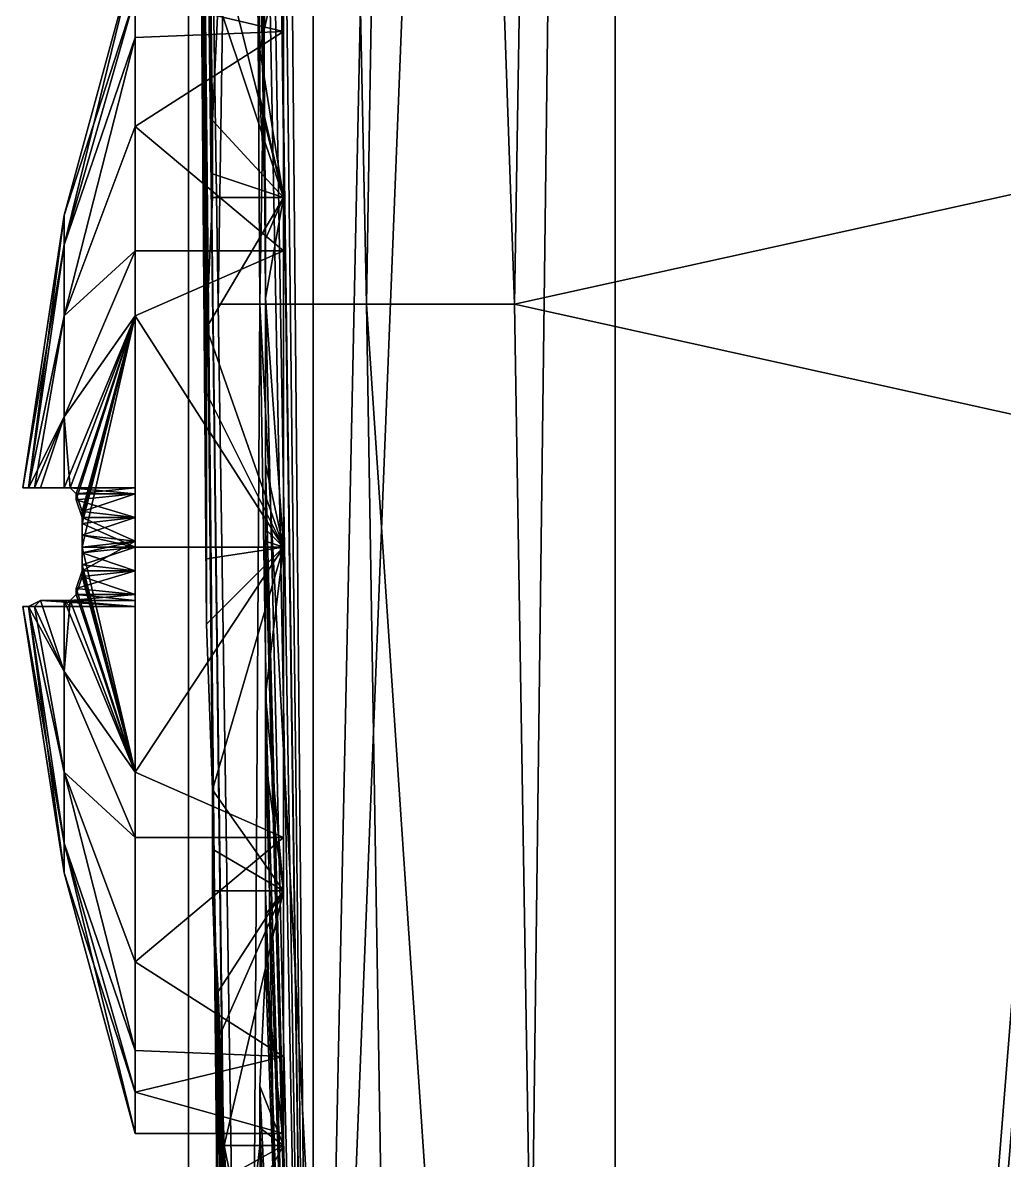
# Model space of a CAD drawing. Header units: metres. Extents: x -0.073 to 0.073, y -0.252 to 0.252.
# Drawn here: x -0.07275 to -0.0624, y 0.06603 to 0.07803 of the extents above; entities that cross this region are included whole.
import ezdxf

# ---------------------------------------------------------------- set-up
doc = ezdxf.new("R2010")
doc.units = ezdxf.units.M
for name, color, linetype in [('Object_0177', 9, 'CONTINUOUS'), ('Object_0185', 9, 'CONTINUOUS'), ('Object_0190', 9, 'CONTINUOUS'), ('Object_0280', 9, 'CONTINUOUS'), ('Object_0282', 9, 'CONTINUOUS'), ('Object_0284', 9, 'CONTINUOUS'), ('Object_0503', 9, 'CONTINUOUS'), ('Object_0504', 9, 'CONTINUOUS'), ('Object_0505', 9, 'CONTINUOUS'), ('Object_0507', 9, 'CONTINUOUS'), ('Object_0513', 9, 'CONTINUOUS'), ('Object_0724', 9, 'CONTINUOUS'), ('Object_0926', 9, 'CONTINUOUS'), ('Object_1019', 9, 'CONTINUOUS'), ('Object_1056', 9, 'CONTINUOUS')]:
    doc.layers.add(name, color=color, linetype=linetype)

msp = doc.modelspace()

# ---------------------------------------------------------------- linework, layer by layer
at = {"layer": 'Object_0177'}
for points in [[(-0.067563, 0.075063, 0.181312), (0.025312, 0.095563, 0.181312), (-0.067063, 0.105625, 0.181312)], [(0.025312, 0.095563, 0.181312), (-0.067563, 0.075063, 0.181312), (0.025312, 0.0545, 0.181312)], [(-0.067063, 0.044437, 0.181312), (0.025312, 0.0545, 0.181312), (-0.067563, 0.075063, 0.181312)]]:
    msp.add_3dface(points, dxfattribs=at)
at = {"layer": 'Object_0185'}
for points in [[(-0.071, 0.054437, 0.168125), (-0.070375, 0.0545, 0.178313), (-0.071, 0.095625, 0.168125)], [(-0.070688, 0.075063, 0.178313), (-0.071, 0.095625, 0.168125), (-0.070375, 0.0545, 0.178313)], [(-0.071, 0.095625, 0.168125), (-0.070688, 0.075063, 0.178313), (-0.070375, 0.095563, 0.178313)]]:
    msp.add_3dface(points, dxfattribs=at)
at = {"layer": 'Object_0190'}
for points in [[(-0.07025, 0.075063, 0.179812), (-0.06975, 0.105688, 0.179812), (-0.070375, 0.095563, 0.178313)], [(-0.06975, 0.105688, 0.179812), (-0.07025, 0.075063, 0.179812), (-0.069125, 0.075063, 0.180937)], [(-0.069125, 0.075063, 0.180937), (-0.068625, 0.105625, 0.180937), (-0.06975, 0.105688, 0.179812)], [(-0.068625, 0.105625, 0.180937), (-0.069125, 0.075063, 0.180937), (-0.067563, 0.075063, 0.181312)], [(-0.067563, 0.075063, 0.181312), (-0.067063, 0.105625, 0.181312), (-0.068625, 0.105625, 0.180937)], [(-0.070375, 0.095563, 0.178313), (-0.070688, 0.075063, 0.178313), (-0.07025, 0.075063, 0.179812)], [(-0.070375, 0.0545, 0.178313), (-0.07025, 0.075063, 0.179812), (-0.070688, 0.075063, 0.178313)], [(-0.07025, 0.075063, 0.179812), (-0.070375, 0.0545, 0.178313), (-0.06975, 0.044375, 0.179812)], [(-0.06975, 0.044375, 0.179812), (-0.068625, 0.044437, 0.180937), (-0.07025, 0.075063, 0.179812)], [(-0.068625, 0.044437, 0.180937), (-0.069125, 0.075063, 0.180937), (-0.07025, 0.075063, 0.179812)], [(-0.067063, 0.044437, 0.181312), (-0.067563, 0.075063, 0.181312), (-0.069125, 0.075063, 0.180937)], [(-0.069125, 0.075063, 0.180937), (-0.068625, 0.044437, 0.180937), (-0.067063, 0.044437, 0.181312)]]:
    msp.add_3dface(points, dxfattribs=at)
at = {"layer": 'Object_0280'}
for points in [[(-0.070688, 0.07825, 0.155813), (-0.07075, 0.077, 0.157062), (-0.071, 0.095625, 0.168125)], [(-0.07075, 0.077, 0.157062), (-0.07075, 0.076437, 0.1575), (-0.071, 0.095625, 0.168125)], [(-0.07075, 0.076188, 0.157562), (-0.071, 0.095625, 0.168125), (-0.07075, 0.076437, 0.1575)], [(-0.071, 0.095625, 0.168125), (-0.07075, 0.076188, 0.157562), (-0.070812, 0.074812, 0.15825)], [(-0.070562, 0.060125, 0.155813), (-0.070625, 0.058875, 0.157062), (-0.071, 0.095625, 0.168125)], [(-0.070562, 0.060125, 0.155813), (-0.071, 0.095625, 0.168125), (-0.070562, 0.060563, 0.155312)], [(-0.070812, 0.074812, 0.15825), (-0.070812, 0.074125, 0.158437), (-0.071, 0.095625, 0.168125)], [(-0.070812, 0.0725, 0.158563), (-0.071, 0.095625, 0.168125), (-0.070812, 0.074125, 0.158437)], [(-0.071, 0.095625, 0.168125), (-0.070812, 0.0725, 0.158563), (-0.070812, 0.072375, 0.158563)], [(-0.071, 0.095625, 0.168125), (-0.07075, 0.069938, 0.158125), (-0.070562, 0.060563, 0.155312)], [(-0.07075, 0.069938, 0.158125), (-0.071, 0.095625, 0.168125), (-0.070812, 0.071688, 0.158563)], [(-0.070812, 0.072375, 0.158563), (-0.070812, 0.071688, 0.158563), (-0.071, 0.095625, 0.168125)], [(-0.070625, 0.058875, 0.157062), (-0.070625, 0.058312, 0.1575), (-0.071, 0.095625, 0.168125)], [(-0.070625, 0.058063, 0.157562), (-0.071, 0.095625, 0.168125), (-0.070625, 0.058312, 0.1575)], [(-0.071, 0.095625, 0.168125), (-0.070625, 0.058063, 0.157562), (-0.071, 0.054437, 0.168125)], [(-0.069688, 0.0545, 0.138125), (-0.07, 0.088437, 0.143), (-0.069688, 0.095563, 0.138125)], [(-0.07, 0.088437, 0.143), (-0.069688, 0.0545, 0.138125), (-0.070063, 0.086625, 0.143812)], [(-0.070125, 0.086312, 0.144062), (-0.070063, 0.086625, 0.143812), (-0.069688, 0.0545, 0.138125)], [(-0.069688, 0.0545, 0.138125), (-0.070125, 0.085812, 0.144375), (-0.070125, 0.086312, 0.144062)], [(-0.070125, 0.085812, 0.144375), (-0.069688, 0.0545, 0.138125), (-0.070188, 0.084438, 0.14575)], [(-0.07025, 0.083875, 0.146562), (-0.070188, 0.084438, 0.14575), (-0.069688, 0.0545, 0.138125)], [(-0.07025, 0.083875, 0.146562), (-0.070188, 0.07575, 0.144625), (-0.07025, 0.083562, 0.147187)], [(-0.070188, 0.07575, 0.144625), (-0.07025, 0.083875, 0.146562), (-0.070188, 0.075125, 0.144375)], [(-0.069688, 0.0545, 0.138125), (-0.070188, 0.075125, 0.144375), (-0.07025, 0.083875, 0.146562)], [(-0.070313, 0.083, 0.148375), (-0.07025, 0.083562, 0.147187), (-0.070188, 0.07575, 0.144625)], [(-0.070188, 0.07575, 0.144625), (-0.070188, 0.076188, 0.144937), (-0.070313, 0.083, 0.148375)], [(-0.07025, 0.07725, 0.145625), (-0.070313, 0.083, 0.148375), (-0.070188, 0.076188, 0.144937)], [(-0.070313, 0.083, 0.148375), (-0.07025, 0.07725, 0.145625), (-0.07025, 0.07775, 0.146062)], [(-0.07025, 0.07775, 0.146062), (-0.070313, 0.078875, 0.1475), (-0.070313, 0.083, 0.148375)], [(-0.070188, 0.075125, 0.144375), (-0.069688, 0.0545, 0.138125), (-0.070188, 0.073375, 0.143938)], [(-0.069688, 0.0545, 0.138125), (-0.070188, 0.072688, 0.143938), (-0.070188, 0.073375, 0.143938)], [(-0.070188, 0.072688, 0.143938), (-0.069688, 0.0545, 0.138125), (-0.070188, 0.072562, 0.143938)], [(-0.070188, 0.070937, 0.144062), (-0.070188, 0.072562, 0.143938), (-0.069688, 0.0545, 0.138125)], [(-0.069688, 0.0545, 0.138125), (-0.070188, 0.07025, 0.14425), (-0.070188, 0.070937, 0.144062)], [(-0.070188, 0.07025, 0.14425), (-0.069688, 0.0545, 0.138125), (-0.070188, 0.068875, 0.144937)], [(-0.07075, 0.069312, 0.157875), (-0.070562, 0.060563, 0.155312), (-0.07075, 0.069938, 0.158125)], [(-0.07075, 0.069312, 0.157875), (-0.07075, 0.068875, 0.157562), (-0.0705, 0.061313, 0.153687)], [(-0.0705, 0.061313, 0.153687), (-0.070562, 0.06075, 0.154875), (-0.07075, 0.069312, 0.157875)], [(-0.070562, 0.060563, 0.155312), (-0.07075, 0.069312, 0.157875), (-0.070562, 0.06075, 0.154875)], [(-0.070688, 0.067813, 0.156875), (-0.0705, 0.061313, 0.153687), (-0.07075, 0.068875, 0.157562)], [(-0.070188, 0.068625, 0.145), (-0.070188, 0.068875, 0.144937), (-0.069688, 0.0545, 0.138125)], [(-0.069688, 0.0545, 0.138125), (-0.070188, 0.068063, 0.145375), (-0.070188, 0.068625, 0.145)], [(-0.070188, 0.068063, 0.145375), (-0.069688, 0.0545, 0.138125), (-0.07025, 0.066813, 0.146688)], [(-0.0705, 0.061313, 0.153687), (-0.070688, 0.067813, 0.156875), (-0.070438, 0.0615, 0.153)], [(-0.070688, 0.067313, 0.156437), (-0.070438, 0.0615, 0.153), (-0.070688, 0.067813, 0.156875)], [(-0.070438, 0.0615, 0.153), (-0.070688, 0.067313, 0.156437), (-0.070375, 0.06175, 0.15125)], [(-0.070625, 0.066188, 0.155), (-0.070375, 0.06175, 0.15125), (-0.070688, 0.067313, 0.156437)], [(-0.07025, 0.066375, 0.147187), (-0.07025, 0.066813, 0.146688), (-0.069688, 0.0545, 0.138125)], [(-0.07025, 0.066375, 0.147187), (-0.069688, 0.0545, 0.138125), (-0.07025, 0.066188, 0.147625)], [(-0.070625, 0.066188, 0.154938), (-0.070562, 0.065875, 0.154375), (-0.070375, 0.06175, 0.15125)], [(-0.070375, 0.06175, 0.15125), (-0.070625, 0.066188, 0.155), (-0.070625, 0.066188, 0.154938)], [(-0.07025, 0.066188, 0.147625), (-0.070063, 0.057625, 0.144625), (-0.070313, 0.065625, 0.148812)], [(-0.070063, 0.057625, 0.144625), (-0.07025, 0.066188, 0.147625), (-0.069688, 0.0545, 0.138125)]]:
    msp.add_3dface(points, dxfattribs=at)
at = {"layer": 'Object_0282'}
for points in [[(-0.072688, 0.073125, 0.151625), (-0.07275, 0.073125, 0.15125), (-0.072688, 0.073125, 0.150875)], [(-0.072625, 0.073125, 0.152562), (-0.072688, 0.073125, 0.152062), (-0.072563, 0.073125, 0.153)], [(-0.071563, 0.073125, 0.155), (-0.072563, 0.073125, 0.153), (-0.072688, 0.073125, 0.152062)], [(-0.072688, 0.073125, 0.15), (-0.072563, 0.073125, 0.149438), (-0.072688, 0.073125, 0.150437)], [(-0.071563, 0.073125, 0.155), (-0.072688, 0.073125, 0.150437), (-0.072563, 0.073125, 0.149438)], [(-0.072688, 0.073125, 0.150437), (-0.071563, 0.073125, 0.155), (-0.072688, 0.073125, 0.150875)], [(-0.072688, 0.073125, 0.152062), (-0.072688, 0.073125, 0.150875), (-0.071563, 0.073125, 0.155)], [(-0.072688, 0.073125, 0.150875), (-0.072688, 0.073125, 0.152062), (-0.072688, 0.073125, 0.151625)], [(-0.072563, 0.073125, 0.153), (-0.071563, 0.073125, 0.155), (-0.072313, 0.073125, 0.154625)], [(-0.072313, 0.073125, 0.147875), (-0.071563, 0.073125, 0.155), (-0.072563, 0.073125, 0.149438)], [(-0.07225, 0.073125, 0.155), (-0.072313, 0.073125, 0.154625), (-0.071563, 0.073125, 0.155)], [(-0.07225, 0.073125, 0.1475), (-0.071563, 0.073125, 0.1475), (-0.072313, 0.073125, 0.147875)], [(-0.071563, 0.073125, 0.155), (-0.072313, 0.073125, 0.147875), (-0.071563, 0.073125, 0.1475)]]:
    msp.add_3dface(points, dxfattribs=at)
at = {"layer": 'Object_0284'}
for points in [[(-0.07, 0.076188, 0.157625), (-0.070625, 0.078688, 0.155312), (-0.07, 0.078875, 0.154938)], [(-0.07025, 0.07775, 0.146062), (-0.07, 0.078875, 0.147563), (-0.070313, 0.078875, 0.1475)], [(-0.07, 0.078875, 0.147563), (-0.07025, 0.07775, 0.146062), (-0.07, 0.076188, 0.144875)], [(-0.07, 0.076188, 0.157625), (-0.070688, 0.07825, 0.155813), (-0.070625, 0.078688, 0.155312)], [(-0.070688, 0.07825, 0.155813), (-0.07, 0.076188, 0.157625), (-0.07075, 0.077, 0.157062)], [(-0.07025, 0.07725, 0.145625), (-0.07, 0.076188, 0.144875), (-0.07025, 0.07775, 0.146062)], [(-0.07, 0.076188, 0.144875), (-0.07025, 0.07725, 0.145625), (-0.070188, 0.076188, 0.144937)], [(-0.07075, 0.076437, 0.1575), (-0.07075, 0.077, 0.157062), (-0.07, 0.076188, 0.157625)], [(-0.07, 0.076188, 0.157625), (-0.07075, 0.076188, 0.157562), (-0.07075, 0.076437, 0.1575)], [(-0.07, 0.0725, 0.158625), (-0.070812, 0.074812, 0.15825), (-0.07, 0.076188, 0.157625)], [(-0.07075, 0.076188, 0.157562), (-0.07, 0.076188, 0.157625), (-0.070812, 0.074812, 0.15825)], [(-0.070188, 0.076188, 0.144937), (-0.070188, 0.07575, 0.144625), (-0.07, 0.076188, 0.144875)], [(-0.070188, 0.075125, 0.144375), (-0.07, 0.076188, 0.144875), (-0.070188, 0.07575, 0.144625)], [(-0.07, 0.076188, 0.144875), (-0.070188, 0.075125, 0.144375), (-0.07, 0.0725, 0.143938)], [(-0.070188, 0.073375, 0.143938), (-0.07, 0.0725, 0.143938), (-0.070188, 0.075125, 0.144375)], [(-0.07, 0.0725, 0.158625), (-0.070812, 0.074125, 0.158437), (-0.070812, 0.074812, 0.15825)], [(-0.070812, 0.074125, 0.158437), (-0.07, 0.0725, 0.158625), (-0.070812, 0.0725, 0.158563)], [(-0.07, 0.0725, 0.143938), (-0.070188, 0.073375, 0.143938), (-0.070188, 0.072688, 0.143938)], [(-0.070188, 0.072688, 0.143938), (-0.070188, 0.072562, 0.143938), (-0.07, 0.0725, 0.143938)], [(-0.070812, 0.072375, 0.158563), (-0.070812, 0.0725, 0.158563), (-0.07, 0.0725, 0.158625)], [(-0.070812, 0.071688, 0.158563), (-0.07, 0.0725, 0.158625), (-0.07075, 0.069938, 0.158125)], [(-0.07, 0.0725, 0.158625), (-0.070812, 0.071688, 0.158563), (-0.070812, 0.072375, 0.158563)], [(-0.07, 0.068875, 0.157625), (-0.07075, 0.069938, 0.158125), (-0.07, 0.0725, 0.158625)], [(-0.070188, 0.070937, 0.144062), (-0.07, 0.0725, 0.143938), (-0.070188, 0.072562, 0.143938)], [(-0.07, 0.0725, 0.143938), (-0.070188, 0.070937, 0.144062), (-0.07, 0.068875, 0.144875)], [(-0.070188, 0.07025, 0.14425), (-0.07, 0.068875, 0.144875), (-0.070188, 0.070937, 0.144062)], [(-0.07, 0.068875, 0.144875), (-0.070188, 0.07025, 0.14425), (-0.070188, 0.068875, 0.144937)], [(-0.07075, 0.069312, 0.157875), (-0.07075, 0.069938, 0.158125), (-0.07, 0.068875, 0.157625)], [(-0.07, 0.068875, 0.157625), (-0.07075, 0.068875, 0.157562), (-0.07075, 0.069312, 0.157875)], [(-0.07075, 0.068875, 0.157562), (-0.07, 0.068875, 0.157625), (-0.070688, 0.067813, 0.156875)], [(-0.070688, 0.067313, 0.156437), (-0.07, 0.068875, 0.157625), (-0.070625, 0.066188, 0.155)], [(-0.070688, 0.067313, 0.156437), (-0.070688, 0.067813, 0.156875), (-0.07, 0.068875, 0.157625)], [(-0.07, 0.066188, 0.154938), (-0.070625, 0.066188, 0.155), (-0.07, 0.068875, 0.157625)], [(-0.070188, 0.068875, 0.144937), (-0.070188, 0.068625, 0.145), (-0.07, 0.068875, 0.144875)], [(-0.070188, 0.068063, 0.145375), (-0.07, 0.068875, 0.144875), (-0.070188, 0.068625, 0.145)], [(-0.07, 0.068875, 0.144875), (-0.070188, 0.068063, 0.145375), (-0.07, 0.066188, 0.147563)], [(-0.07025, 0.066813, 0.146688), (-0.07, 0.066188, 0.147563), (-0.070188, 0.068063, 0.145375)], [(-0.07, 0.066188, 0.147563), (-0.07025, 0.066813, 0.146688), (-0.07025, 0.066375, 0.147187)], [(-0.07025, 0.066375, 0.147187), (-0.07025, 0.066188, 0.147625), (-0.07, 0.066188, 0.147563)], [(-0.070625, 0.066188, 0.154938), (-0.07, 0.066188, 0.154938), (-0.070562, 0.065875, 0.154375)], [(-0.07, 0.066188, 0.154938), (-0.070625, 0.066188, 0.154938), (-0.070625, 0.066188, 0.155)], [(-0.07, 0.065188, 0.15125), (-0.070562, 0.065875, 0.154375), (-0.07, 0.066188, 0.154938)], [(-0.070313, 0.065625, 0.148812), (-0.07, 0.066188, 0.147563), (-0.07025, 0.066188, 0.147625)], [(-0.07, 0.066188, 0.147563), (-0.070313, 0.065625, 0.148812), (-0.07, 0.065188, 0.15125)]]:
    msp.add_3dface(points, dxfattribs=at)
at = {"layer": 'Object_0503'}
for points in [[(-0.072625, 0.071875, 0.149937), (-0.072688, 0.071875, 0.150437), (-0.072563, 0.071937, 0.1495)], [(-0.071563, 0.071875, 0.1475), (-0.072563, 0.071937, 0.1495), (-0.072688, 0.071875, 0.150437)], [(-0.072688, 0.071875, 0.1525), (-0.072563, 0.071937, 0.153063), (-0.072688, 0.071875, 0.152062)], [(-0.071563, 0.071875, 0.1475), (-0.072688, 0.071875, 0.152062), (-0.072563, 0.071937, 0.153063)], [(-0.072563, 0.071937, 0.1495), (-0.071563, 0.071875, 0.1475), (-0.072313, 0.071937, 0.147875)], [(-0.072313, 0.071937, 0.154625), (-0.071563, 0.071875, 0.1475), (-0.072563, 0.071937, 0.153063)], [(-0.07225, 0.071875, 0.1475), (-0.072313, 0.071937, 0.147875), (-0.071563, 0.071875, 0.1475)], [(-0.07225, 0.071875, 0.155), (-0.071563, 0.071875, 0.155), (-0.072313, 0.071937, 0.154625)], [(-0.071563, 0.071875, 0.1475), (-0.072313, 0.071937, 0.154625), (-0.071563, 0.071875, 0.155)], [(-0.072688, 0.071875, 0.150875), (-0.07275, 0.071875, 0.15125), (-0.072688, 0.071875, 0.151625)], [(-0.072688, 0.071875, 0.152062), (-0.071563, 0.071875, 0.1475), (-0.072688, 0.071875, 0.151625)], [(-0.072688, 0.071875, 0.150437), (-0.072688, 0.071875, 0.151625), (-0.071563, 0.071875, 0.1475)], [(-0.072688, 0.071875, 0.151625), (-0.072688, 0.071875, 0.150437), (-0.072688, 0.071875, 0.150875)]]:
    msp.add_3dface(points, dxfattribs=at)
at = {"layer": 'Object_0504'}
for points in [[(-0.07225, 0.073125, 0.155), (-0.071563, 0.073125, 0.155), (-0.072187, 0.073062, 0.155312)], [(-0.071563, 0.073062, 0.155312), (-0.072187, 0.073062, 0.155312), (-0.071563, 0.073125, 0.155)], [(-0.072187, 0.073062, 0.155312), (-0.071563, 0.073062, 0.155312), (-0.072125, 0.072875, 0.1555)], [(-0.071563, 0.072813, 0.155563), (-0.072125, 0.072875, 0.1555), (-0.071563, 0.073062, 0.155312)], [(-0.071563, 0.072813, 0.155563), (-0.072125, 0.072813, 0.155563), (-0.072125, 0.072875, 0.1555)], [(-0.071563, 0.0725, 0.155625), (-0.072125, 0.072625, 0.155625), (-0.071563, 0.072813, 0.155563)], [(-0.072125, 0.072813, 0.155563), (-0.071563, 0.072813, 0.155563), (-0.072125, 0.072625, 0.155625)], [(-0.072125, 0.072625, 0.155625), (-0.071563, 0.0725, 0.155625), (-0.072125, 0.0725, 0.155625)], [(-0.071563, 0.07225, 0.155563), (-0.072125, 0.072313, 0.155563), (-0.071563, 0.0725, 0.155625)], [(-0.072125, 0.072313, 0.155563), (-0.072125, 0.0725, 0.155625), (-0.071563, 0.0725, 0.155625)], [(-0.072125, 0.07225, 0.1555), (-0.071563, 0.07225, 0.155563), (-0.072187, 0.072062, 0.155375)], [(-0.071563, 0.072, 0.155312), (-0.072187, 0.072062, 0.155375), (-0.071563, 0.07225, 0.155563)], [(-0.071563, 0.07225, 0.155563), (-0.072125, 0.07225, 0.1555), (-0.072125, 0.072313, 0.155563)], [(-0.072187, 0.072062, 0.155375), (-0.071563, 0.072, 0.155312), (-0.072187, 0.072, 0.155312)], [(-0.072187, 0.072, 0.155312), (-0.071563, 0.072, 0.155312), (-0.07225, 0.071937, 0.155125)], [(-0.071563, 0.071937, 0.155), (-0.07225, 0.071937, 0.155125), (-0.071563, 0.072, 0.155312)], [(-0.07225, 0.071937, 0.155125), (-0.071563, 0.071937, 0.155), (-0.07225, 0.071937, 0.155)]]:
    msp.add_3dface(points, dxfattribs=at)
at = {"layer": 'Object_0505'}
for points in [[(-0.072187, 0.073062, 0.147187), (-0.071563, 0.073062, 0.147187), (-0.07225, 0.073125, 0.147375)], [(-0.071563, 0.073125, 0.1475), (-0.07225, 0.073125, 0.147375), (-0.071563, 0.073062, 0.147187)], [(-0.07225, 0.073125, 0.147375), (-0.071563, 0.073125, 0.1475), (-0.07225, 0.073125, 0.1475)], [(-0.071563, 0.073062, 0.147187), (-0.072187, 0.073, 0.147125), (-0.071563, 0.072813, 0.146938)], [(-0.072187, 0.073, 0.147125), (-0.071563, 0.073062, 0.147187), (-0.072187, 0.073062, 0.147187)], [(-0.072125, 0.072813, 0.147), (-0.071563, 0.072813, 0.146938), (-0.072187, 0.073, 0.147125)], [(-0.071563, 0.072813, 0.146938), (-0.072125, 0.072813, 0.147), (-0.072125, 0.07275, 0.146938)], [(-0.071563, 0.072813, 0.146938), (-0.072125, 0.07275, 0.146938), (-0.071563, 0.0725, 0.146875)], [(-0.072125, 0.07275, 0.146938), (-0.072125, 0.0725, 0.146875), (-0.071563, 0.0725, 0.146875)], [(-0.072125, 0.072438, 0.146875), (-0.071563, 0.0725, 0.146875), (-0.072125, 0.0725, 0.146875)], [(-0.071563, 0.0725, 0.146875), (-0.072125, 0.072438, 0.146875), (-0.071563, 0.07225, 0.146938)], [(-0.072125, 0.07225, 0.146938), (-0.071563, 0.07225, 0.146938), (-0.072125, 0.072438, 0.146875)], [(-0.071563, 0.07225, 0.146938), (-0.072125, 0.072188, 0.147), (-0.071563, 0.072, 0.147187)], [(-0.071563, 0.07225, 0.146938), (-0.072125, 0.07225, 0.146938), (-0.072125, 0.072188, 0.147)], [(-0.072187, 0.072, 0.147187), (-0.071563, 0.072, 0.147187), (-0.072125, 0.072188, 0.147)], [(-0.07225, 0.071937, 0.1475), (-0.071563, 0.071937, 0.1475), (-0.072187, 0.072, 0.147187)], [(-0.071563, 0.072, 0.147187), (-0.072187, 0.072, 0.147187), (-0.071563, 0.071937, 0.1475)]]:
    msp.add_3dface(points, dxfattribs=at)
at = {"layer": 'Object_0507'}
for points in [[(-0.071563, 0.07875, 0.15125), (-0.072313, 0.076, 0.15125), (-0.071563, 0.078313, 0.153625)], [(-0.072313, 0.076, 0.15125), (-0.071563, 0.07875, 0.15125), (-0.072313, 0.075688, 0.149937)], [(-0.071563, 0.078313, 0.148875), (-0.072313, 0.075688, 0.149937), (-0.071563, 0.07875, 0.15125)], [(-0.071563, 0.078313, 0.153625), (-0.072313, 0.075688, 0.152562), (-0.071563, 0.077875, 0.154312)], [(-0.072313, 0.075688, 0.152562), (-0.071563, 0.078313, 0.153625), (-0.072313, 0.076, 0.15125)], [(-0.072313, 0.075688, 0.149937), (-0.071563, 0.078313, 0.148875), (-0.071563, 0.077875, 0.148187)], [(-0.071563, 0.077875, 0.148187), (-0.072313, 0.074938, 0.148812), (-0.072313, 0.075688, 0.149937)], [(-0.071563, 0.077875, 0.148187), (-0.071563, 0.076937, 0.146812), (-0.072313, 0.074938, 0.148812)], [(-0.071563, 0.077875, 0.154312), (-0.072313, 0.074938, 0.153687), (-0.071563, 0.076937, 0.155687)], [(-0.072313, 0.074938, 0.153687), (-0.071563, 0.077875, 0.154312), (-0.072313, 0.075688, 0.152562)], [(-0.071563, 0.075625, 0.145938), (-0.072313, 0.074938, 0.148812), (-0.071563, 0.076937, 0.146812)], [(-0.071563, 0.075625, 0.156563), (-0.071563, 0.076937, 0.155687), (-0.072313, 0.074938, 0.153687)], [(-0.072313, 0.075688, 0.149937), (-0.07275, 0.073125, 0.15125), (-0.072313, 0.076, 0.15125)], [(-0.072688, 0.073125, 0.151625), (-0.072313, 0.076, 0.15125), (-0.07275, 0.073125, 0.15125)], [(-0.072313, 0.076, 0.15125), (-0.072688, 0.073125, 0.151625), (-0.072313, 0.075688, 0.152562)], [(-0.072313, 0.075688, 0.149937), (-0.072688, 0.073125, 0.150875), (-0.07275, 0.073125, 0.15125)], [(-0.072688, 0.073125, 0.152062), (-0.072313, 0.075688, 0.152562), (-0.072688, 0.073125, 0.151625)], [(-0.072313, 0.075688, 0.152562), (-0.072688, 0.073125, 0.152062), (-0.072313, 0.074938, 0.153687)], [(-0.072688, 0.073125, 0.150875), (-0.072313, 0.075688, 0.149937), (-0.072313, 0.074938, 0.148812)], [(-0.071563, 0.074938, 0.1455), (-0.072313, 0.073875, 0.148063), (-0.071563, 0.075625, 0.145938)], [(-0.072313, 0.074938, 0.148812), (-0.071563, 0.075625, 0.145938), (-0.072313, 0.073875, 0.148063)], [(-0.071563, 0.075625, 0.156563), (-0.072313, 0.073875, 0.154438), (-0.071563, 0.074938, 0.157)], [(-0.072313, 0.073875, 0.154438), (-0.071563, 0.075625, 0.156563), (-0.072313, 0.074938, 0.153687)], [(-0.072625, 0.073125, 0.152562), (-0.072313, 0.074938, 0.153687), (-0.072688, 0.073125, 0.152062)], [(-0.072313, 0.074938, 0.148812), (-0.072688, 0.073125, 0.150437), (-0.072688, 0.073125, 0.150875)], [(-0.072688, 0.073125, 0.150437), (-0.072313, 0.074938, 0.148812), (-0.072688, 0.073125, 0.15)], [(-0.072313, 0.073875, 0.148063), (-0.072688, 0.073125, 0.15), (-0.072313, 0.074938, 0.148812)], [(-0.072313, 0.074938, 0.153687), (-0.072625, 0.073125, 0.152562), (-0.072313, 0.073875, 0.154438)], [(-0.072313, 0.073125, 0.154625), (-0.07225, 0.073125, 0.155), (-0.071563, 0.074938, 0.157)], [(-0.072313, 0.073875, 0.148063), (-0.071563, 0.074938, 0.1455), (-0.07225, 0.073125, 0.147375)], [(-0.072313, 0.073125, 0.154625), (-0.071563, 0.074938, 0.157), (-0.072313, 0.073875, 0.154438)], [(-0.072187, 0.073062, 0.155312), (-0.071563, 0.074938, 0.157), (-0.07225, 0.073125, 0.155)], [(-0.072187, 0.073062, 0.147187), (-0.07225, 0.073125, 0.147375), (-0.071563, 0.074938, 0.1455)], [(-0.072187, 0.073062, 0.155312), (-0.072125, 0.072875, 0.1555), (-0.071563, 0.074938, 0.157)], [(-0.072187, 0.073, 0.147125), (-0.071563, 0.074938, 0.1455), (-0.072125, 0.072813, 0.147)], [(-0.071563, 0.074938, 0.1455), (-0.072187, 0.073, 0.147125), (-0.072187, 0.073062, 0.147187)], [(-0.072125, 0.072813, 0.155563), (-0.071563, 0.074938, 0.157), (-0.072125, 0.072875, 0.1555)], [(-0.071563, 0.074938, 0.157), (-0.072125, 0.072813, 0.155563), (-0.071563, 0.072562, 0.1575)], [(-0.071563, 0.072562, 0.145), (-0.072125, 0.0725, 0.146875), (-0.071563, 0.074938, 0.1455)], [(-0.072125, 0.07275, 0.146938), (-0.071563, 0.074938, 0.1455), (-0.072125, 0.0725, 0.146875)], [(-0.072125, 0.07275, 0.146938), (-0.072125, 0.072813, 0.147), (-0.071563, 0.074938, 0.1455)], [(-0.072688, 0.073125, 0.15), (-0.072313, 0.073875, 0.148063), (-0.072563, 0.073125, 0.149438)], [(-0.072563, 0.073125, 0.153), (-0.072313, 0.073875, 0.154438), (-0.072625, 0.073125, 0.152562)], [(-0.072313, 0.073875, 0.154438), (-0.072563, 0.073125, 0.153), (-0.072313, 0.073125, 0.154625)], [(-0.072313, 0.073875, 0.148063), (-0.072313, 0.073125, 0.147875), (-0.072563, 0.073125, 0.149438)], [(-0.07225, 0.073125, 0.147375), (-0.07225, 0.073125, 0.1475), (-0.072313, 0.073875, 0.148063)], [(-0.072313, 0.073125, 0.147875), (-0.072313, 0.073875, 0.148063), (-0.07225, 0.073125, 0.1475)], [(-0.072125, 0.072625, 0.155625), (-0.071563, 0.072562, 0.1575), (-0.072125, 0.072813, 0.155563)], [(-0.071563, 0.072562, 0.1575), (-0.072125, 0.072625, 0.155625), (-0.072125, 0.0725, 0.155625)], [(-0.071563, 0.070125, 0.1455), (-0.072125, 0.07225, 0.146938), (-0.071563, 0.072562, 0.145)], [(-0.071563, 0.072562, 0.1575), (-0.072125, 0.0725, 0.155625), (-0.071563, 0.070125, 0.157)], [(-0.072125, 0.07225, 0.146938), (-0.072125, 0.072438, 0.146875), (-0.071563, 0.072562, 0.145)], [(-0.072125, 0.0725, 0.146875), (-0.071563, 0.072562, 0.145), (-0.072125, 0.072438, 0.146875)], [(-0.072125, 0.072313, 0.155563), (-0.071563, 0.070125, 0.157), (-0.072125, 0.0725, 0.155625)], [(-0.072187, 0.072062, 0.155375), (-0.071563, 0.070125, 0.157), (-0.072125, 0.07225, 0.1555)], [(-0.072125, 0.072313, 0.155563), (-0.072125, 0.07225, 0.1555), (-0.071563, 0.070125, 0.157)], [(-0.072125, 0.07225, 0.146938), (-0.071563, 0.070125, 0.1455), (-0.072125, 0.072188, 0.147)], [(-0.072187, 0.072, 0.147187), (-0.072125, 0.072188, 0.147), (-0.071563, 0.070125, 0.1455)], [(-0.071563, 0.070125, 0.157), (-0.072187, 0.072062, 0.155375), (-0.072187, 0.072, 0.155312)], [(-0.072688, 0.071875, 0.1525), (-0.072313, 0.071188, 0.154438), (-0.072563, 0.071937, 0.153063)], [(-0.072563, 0.071937, 0.1495), (-0.072313, 0.071188, 0.148063), (-0.072625, 0.071875, 0.149937)], [(-0.072313, 0.071937, 0.147875), (-0.072313, 0.071188, 0.148063), (-0.072563, 0.071937, 0.1495)], [(-0.072313, 0.071188, 0.154438), (-0.072313, 0.071937, 0.154625), (-0.072563, 0.071937, 0.153063)], [(-0.072313, 0.071937, 0.147875), (-0.07225, 0.071937, 0.1475), (-0.071563, 0.070125, 0.1455)], [(-0.07225, 0.071937, 0.155125), (-0.07225, 0.071937, 0.155), (-0.072313, 0.071188, 0.154438)], [(-0.072313, 0.071937, 0.154625), (-0.072313, 0.071188, 0.154438), (-0.07225, 0.071937, 0.155)], [(-0.072313, 0.071937, 0.147875), (-0.071563, 0.070125, 0.1455), (-0.072313, 0.071188, 0.148063)], [(-0.072313, 0.071188, 0.154438), (-0.071563, 0.070125, 0.157), (-0.07225, 0.071937, 0.155125)], [(-0.072187, 0.072, 0.147187), (-0.071563, 0.070125, 0.1455), (-0.07225, 0.071937, 0.1475)], [(-0.072187, 0.072, 0.155312), (-0.07225, 0.071937, 0.155125), (-0.071563, 0.070125, 0.157)], [(-0.072688, 0.071875, 0.150875), (-0.072313, 0.069063, 0.15125), (-0.07275, 0.071875, 0.15125)], [(-0.072313, 0.069375, 0.152562), (-0.07275, 0.071875, 0.15125), (-0.072313, 0.069063, 0.15125)], [(-0.07275, 0.071875, 0.15125), (-0.072313, 0.069375, 0.152562), (-0.072688, 0.071875, 0.151625)], [(-0.072625, 0.071875, 0.149937), (-0.072313, 0.070125, 0.148812), (-0.072688, 0.071875, 0.150437)], [(-0.072313, 0.069375, 0.149937), (-0.072688, 0.071875, 0.150437), (-0.072313, 0.070125, 0.148812)], [(-0.072688, 0.071875, 0.150437), (-0.072313, 0.069375, 0.149937), (-0.072688, 0.071875, 0.150875)], [(-0.072313, 0.069063, 0.15125), (-0.072688, 0.071875, 0.150875), (-0.072313, 0.069375, 0.149937)], [(-0.072688, 0.071875, 0.152062), (-0.072313, 0.070125, 0.153687), (-0.072688, 0.071875, 0.1525)], [(-0.072313, 0.071188, 0.154438), (-0.072688, 0.071875, 0.1525), (-0.072313, 0.070125, 0.153687)], [(-0.072313, 0.069375, 0.152562), (-0.072313, 0.070125, 0.153687), (-0.072688, 0.071875, 0.151625)], [(-0.072688, 0.071875, 0.152062), (-0.072688, 0.071875, 0.151625), (-0.072313, 0.070125, 0.153687)], [(-0.072313, 0.070125, 0.148812), (-0.072625, 0.071875, 0.149937), (-0.072313, 0.071188, 0.148063)], [(-0.071563, 0.069438, 0.145938), (-0.072313, 0.071188, 0.148063), (-0.071563, 0.070125, 0.1455)], [(-0.072313, 0.071188, 0.148063), (-0.071563, 0.069438, 0.145938), (-0.072313, 0.070125, 0.148812)], [(-0.071563, 0.070125, 0.157), (-0.072313, 0.071188, 0.154438), (-0.071563, 0.069438, 0.156563)], [(-0.072313, 0.070125, 0.153687), (-0.071563, 0.069438, 0.156563), (-0.072313, 0.071188, 0.154438)], [(-0.072313, 0.070125, 0.148812), (-0.071563, 0.067188, 0.148187), (-0.072313, 0.069375, 0.149937)], [(-0.071563, 0.067188, 0.148187), (-0.072313, 0.070125, 0.148812), (-0.071563, 0.068125, 0.146812)], [(-0.071563, 0.069438, 0.145938), (-0.071563, 0.068125, 0.146812), (-0.072313, 0.070125, 0.148812)], [(-0.072313, 0.070125, 0.153687), (-0.072313, 0.069375, 0.152562), (-0.071563, 0.067188, 0.154312)], [(-0.071563, 0.069438, 0.156563), (-0.072313, 0.070125, 0.153687), (-0.071563, 0.068125, 0.155687)], [(-0.071563, 0.067188, 0.154312), (-0.071563, 0.068125, 0.155687), (-0.072313, 0.070125, 0.153687)], [(-0.071563, 0.06675, 0.153625), (-0.072313, 0.069375, 0.152562), (-0.071563, 0.066313, 0.15125)], [(-0.072313, 0.069063, 0.15125), (-0.071563, 0.066313, 0.15125), (-0.072313, 0.069375, 0.152562)], [(-0.072313, 0.069375, 0.149937), (-0.071563, 0.06675, 0.148875), (-0.072313, 0.069063, 0.15125)], [(-0.071563, 0.06675, 0.148875), (-0.072313, 0.069375, 0.149937), (-0.071563, 0.067188, 0.148187)], [(-0.071563, 0.06675, 0.153625), (-0.071563, 0.067188, 0.154312), (-0.072313, 0.069375, 0.152562)], [(-0.071563, 0.066313, 0.15125), (-0.072313, 0.069063, 0.15125), (-0.071563, 0.06675, 0.148875)]]:
    msp.add_3dface(points, dxfattribs=at)
at = {"layer": 'Object_0513'}
for points in [[(-0.0665, 0.134875, 0.138125), (-0.0585, 0.115625, 0.14), (-0.0665, 0.015188, 0.138125)], [(-0.0585, 0.113125, 0.14), (-0.0665, 0.015188, 0.138125), (-0.0585, 0.115625, 0.14)], [(-0.0585, 0.113125, 0.14), (-0.0585, 0.096875, 0.14), (-0.0665, 0.015188, 0.138125)], [(-0.0585, 0.094375, 0.14), (-0.0665, 0.015188, 0.138125), (-0.0585, 0.096875, 0.14)], [(-0.0585, 0.094375, 0.14), (-0.0585, 0.078125, 0.14), (-0.0665, 0.015188, 0.138125)], [(-0.0585, 0.075625, 0.14), (-0.0665, 0.015188, 0.138125), (-0.0585, 0.078125, 0.14)], [(-0.0665, 0.015188, 0.138125), (-0.0585, 0.075625, 0.14), (-0.062125, 0.01475, 0.139187)]]:
    msp.add_3dface(points, dxfattribs=at)
at = {"layer": 'Object_0724'}
for points in [[(-0.071563, 0.073062, 0.147187), (-0.071563, 0.072, 0.147187), (-0.071563, 0.073125, 0.1475)], [(-0.071563, 0.071875, 0.1475), (-0.071563, 0.073125, 0.1475), (-0.071563, 0.072, 0.147187)], [(-0.071563, 0.073125, 0.1475), (-0.071563, 0.071875, 0.1475), (-0.071563, 0.073125, 0.155)], [(-0.071563, 0.071937, 0.155), (-0.071563, 0.073125, 0.155), (-0.071563, 0.071875, 0.1475)], [(-0.071563, 0.073125, 0.155), (-0.071563, 0.071937, 0.155), (-0.071563, 0.073062, 0.155312)], [(-0.071563, 0.072813, 0.146938), (-0.071563, 0.07225, 0.146938), (-0.071563, 0.073062, 0.147187)], [(-0.071563, 0.072, 0.147187), (-0.071563, 0.073062, 0.147187), (-0.071563, 0.07225, 0.146938)], [(-0.071563, 0.072, 0.155312), (-0.071563, 0.073062, 0.155312), (-0.071563, 0.071937, 0.155)], [(-0.071563, 0.073062, 0.155312), (-0.071563, 0.072, 0.155312), (-0.071563, 0.072813, 0.155563)], [(-0.071563, 0.072813, 0.146938), (-0.071563, 0.0725, 0.146875), (-0.071563, 0.07225, 0.146938)], [(-0.071563, 0.07225, 0.155563), (-0.071563, 0.072813, 0.155563), (-0.071563, 0.072, 0.155312)], [(-0.071563, 0.072813, 0.155563), (-0.071563, 0.07225, 0.155563), (-0.071563, 0.0725, 0.155625)]]:
    msp.add_3dface(points, dxfattribs=at)
at = {"layer": 'Object_0926'}
for points in [[(-0.07, 0.07875, 0.15125), (-0.07, 0.079875, 0.15125), (-0.07, 0.077938, 0.148125)], [(-0.07, 0.078875, 0.147563), (-0.07, 0.077938, 0.148125), (-0.07, 0.079875, 0.15125)], [(-0.07, 0.078875, 0.154938), (-0.07, 0.077938, 0.154375), (-0.07, 0.076188, 0.157625)], [(-0.07, 0.077938, 0.154375), (-0.07, 0.078875, 0.154938), (-0.07, 0.07875, 0.15125)], [(-0.07, 0.077938, 0.148125), (-0.07, 0.078875, 0.147563), (-0.07, 0.075625, 0.145812)], [(-0.07, 0.076188, 0.144875), (-0.07, 0.075625, 0.145812), (-0.07, 0.078875, 0.147563)], [(-0.07, 0.075625, 0.156687), (-0.07, 0.076188, 0.157625), (-0.07, 0.077938, 0.154375)], [(-0.07, 0.076188, 0.157625), (-0.07, 0.075625, 0.156687), (-0.07, 0.0725, 0.158625)], [(-0.07, 0.075625, 0.145812), (-0.07, 0.076188, 0.144875), (-0.07, 0.0725, 0.145)], [(-0.07, 0.0725, 0.143938), (-0.07, 0.0725, 0.145), (-0.07, 0.076188, 0.144875)], [(-0.07, 0.0725, 0.1575), (-0.07, 0.0725, 0.158625), (-0.07, 0.075625, 0.156687)], [(-0.07, 0.069438, 0.156687), (-0.07, 0.068875, 0.157625), (-0.07, 0.0725, 0.1575)], [(-0.07, 0.0725, 0.158625), (-0.07, 0.0725, 0.1575), (-0.07, 0.068875, 0.157625)], [(-0.07, 0.0725, 0.145), (-0.07, 0.0725, 0.143938), (-0.07, 0.069438, 0.145812)], [(-0.07, 0.068875, 0.144875), (-0.07, 0.069438, 0.145812), (-0.07, 0.0725, 0.143938)], [(-0.07, 0.069438, 0.145812), (-0.07, 0.068875, 0.144875), (-0.07, 0.067125, 0.148125)], [(-0.07, 0.067125, 0.154375), (-0.07, 0.066188, 0.154938), (-0.07, 0.069438, 0.156687)], [(-0.07, 0.068875, 0.157625), (-0.07, 0.069438, 0.156687), (-0.07, 0.066188, 0.154938)], [(-0.07, 0.066188, 0.147563), (-0.07, 0.067125, 0.148125), (-0.07, 0.068875, 0.144875)], [(-0.07, 0.067125, 0.148125), (-0.07, 0.066188, 0.147563), (-0.07, 0.066313, 0.15125)], [(-0.07, 0.066313, 0.15125), (-0.07, 0.065188, 0.15125), (-0.07, 0.067125, 0.154375)], [(-0.07, 0.066188, 0.154938), (-0.07, 0.067125, 0.154375), (-0.07, 0.065188, 0.15125)], [(-0.07, 0.065188, 0.15125), (-0.07, 0.066313, 0.15125), (-0.07, 0.066188, 0.147563)]]:
    msp.add_3dface(points, dxfattribs=at)
at = {"layer": 'Object_1019'}
for points in [[(-0.0665, 0.134875, 0.138125), (-0.069688, 0.0545, 0.138125), (-0.068, 0.13475, 0.138125)], [(-0.069688, 0.0545, 0.138125), (-0.0665, 0.134875, 0.138125), (-0.068, 0.015313, 0.138125)], [(-0.0665, 0.015188, 0.138125), (-0.068, 0.015313, 0.138125), (-0.0665, 0.134875, 0.138125)], [(-0.069688, 0.095563, 0.138125), (-0.068, 0.13475, 0.138125), (-0.069688, 0.0545, 0.138125)]]:
    msp.add_3dface(points, dxfattribs=at)
at = {"layer": 'Object_1056'}
for points in [[(-0.07, 0.07875, 0.15125), (-0.071563, 0.078313, 0.153625), (-0.07, 0.077938, 0.154375)], [(-0.07, 0.077938, 0.148125), (-0.071563, 0.078313, 0.148875), (-0.07, 0.07875, 0.15125)], [(-0.071563, 0.077875, 0.154312), (-0.07, 0.077938, 0.154375), (-0.071563, 0.078313, 0.153625)], [(-0.07, 0.077938, 0.148125), (-0.071563, 0.077875, 0.148187), (-0.071563, 0.078313, 0.148875)], [(-0.07, 0.077938, 0.154375), (-0.071563, 0.076937, 0.155687), (-0.07, 0.075625, 0.156687)], [(-0.07, 0.077938, 0.154375), (-0.071563, 0.077875, 0.154312), (-0.071563, 0.076937, 0.155687)], [(-0.07, 0.075625, 0.145812), (-0.071563, 0.076937, 0.146812), (-0.07, 0.077938, 0.148125)], [(-0.071563, 0.077875, 0.148187), (-0.07, 0.077938, 0.148125), (-0.071563, 0.076937, 0.146812)], [(-0.071563, 0.075625, 0.156563), (-0.07, 0.075625, 0.156687), (-0.071563, 0.076937, 0.155687)], [(-0.07, 0.075625, 0.145812), (-0.071563, 0.075625, 0.145938), (-0.071563, 0.076937, 0.146812)], [(-0.07, 0.0725, 0.1575), (-0.07, 0.075625, 0.156687), (-0.071563, 0.074938, 0.157)], [(-0.07, 0.075625, 0.156687), (-0.071563, 0.075625, 0.156563), (-0.071563, 0.074938, 0.157)], [(-0.07, 0.0725, 0.145), (-0.071563, 0.074938, 0.1455), (-0.07, 0.075625, 0.145812)], [(-0.071563, 0.075625, 0.145938), (-0.07, 0.075625, 0.145812), (-0.071563, 0.074938, 0.1455)], [(-0.07, 0.0725, 0.145), (-0.071563, 0.0725, 0.145), (-0.071563, 0.074938, 0.1455)], [(-0.071563, 0.074938, 0.157), (-0.071563, 0.0725, 0.1575), (-0.07, 0.0725, 0.1575)], [(-0.07, 0.069438, 0.145812), (-0.071563, 0.070125, 0.1455), (-0.07, 0.0725, 0.145)], [(-0.071563, 0.0725, 0.145), (-0.07, 0.0725, 0.145), (-0.071563, 0.070125, 0.1455)], [(-0.071563, 0.070125, 0.157), (-0.07, 0.0725, 0.1575), (-0.071563, 0.0725, 0.1575)], [(-0.07, 0.0725, 0.1575), (-0.071563, 0.070125, 0.157), (-0.07, 0.069438, 0.156687)], [(-0.07, 0.069438, 0.145812), (-0.071563, 0.069438, 0.145938), (-0.071563, 0.070125, 0.1455)], [(-0.071563, 0.069438, 0.156563), (-0.07, 0.069438, 0.156687), (-0.071563, 0.070125, 0.157)], [(-0.07, 0.067125, 0.148125), (-0.071563, 0.068125, 0.146812), (-0.07, 0.069438, 0.145812)], [(-0.071563, 0.069438, 0.145938), (-0.07, 0.069438, 0.145812), (-0.071563, 0.068125, 0.146812)], [(-0.07, 0.069438, 0.156687), (-0.071563, 0.068125, 0.155687), (-0.07, 0.067125, 0.154375)], [(-0.07, 0.069438, 0.156687), (-0.071563, 0.069438, 0.156563), (-0.071563, 0.068125, 0.155687)], [(-0.07, 0.067125, 0.148125), (-0.071563, 0.067188, 0.148187), (-0.071563, 0.068125, 0.146812)], [(-0.071563, 0.067188, 0.154312), (-0.07, 0.067125, 0.154375), (-0.071563, 0.068125, 0.155687)], [(-0.071563, 0.067188, 0.148187), (-0.07, 0.067125, 0.148125), (-0.071563, 0.06675, 0.148875)], [(-0.07, 0.067125, 0.154375), (-0.071563, 0.067188, 0.154312), (-0.071563, 0.06675, 0.153625)], [(-0.07, 0.066313, 0.15125), (-0.071563, 0.06675, 0.148875), (-0.07, 0.067125, 0.148125)], [(-0.07, 0.067125, 0.154375), (-0.071563, 0.06675, 0.153625), (-0.07, 0.066313, 0.15125)], [(-0.071563, 0.066313, 0.15125), (-0.07, 0.066313, 0.15125), (-0.071563, 0.06675, 0.153625)], [(-0.07, 0.066313, 0.15125), (-0.071563, 0.066313, 0.15125), (-0.071563, 0.06675, 0.148875)]]:
    msp.add_3dface(points, dxfattribs=at)

doc.saveas('drawing.dxf')
